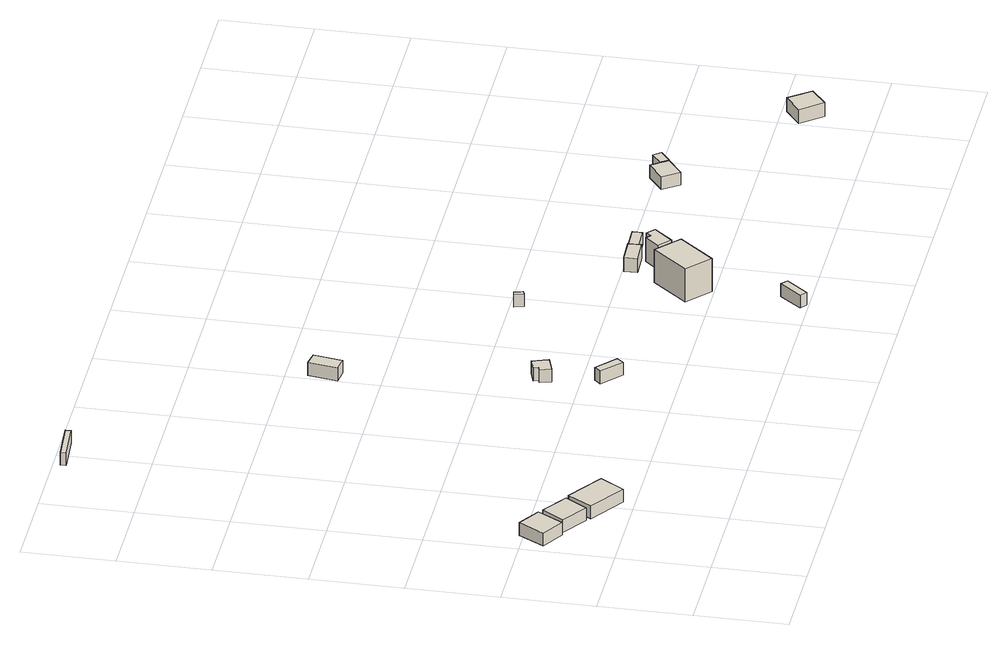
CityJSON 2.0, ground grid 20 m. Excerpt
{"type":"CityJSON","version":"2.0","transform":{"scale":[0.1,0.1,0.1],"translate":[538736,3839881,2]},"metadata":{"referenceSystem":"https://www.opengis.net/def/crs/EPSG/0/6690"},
"CityObjects":{
"building1":{"type":"Building","attributes":{"class":"3001","BuildingDetailAttribute.specifiedBuildingCoverageRate":0.6,"BuildingDetailAttribute.surveyYear":2017,"BuildingHighTideRiskAttribute.description":"1","BuildingHighTideRiskAttribute.rank":"2","BuildingHighTideRiskAttribute.depth":2.15,"BuildingIDAttribute.prefecture":"27","BuildingIDAttribute.city":"27113"},"geometry":[{"type":"Solid","lod":"1","boundaries":[[[[0,1,2,3,4]],[[3,5,6,4]],[[2,7,5,3]],[[1,8,7,2]],[[0,9,8,1]],[[4,6,9,0]],[[5,7,8,9,6]]]]}]},
"building2":{"type":"Building","attributes":{"class":"3001","BuildingDetailAttribute.specifiedBuildingCoverageRate":0.6,"BuildingDetailAttribute.surveyYear":2017,"BuildingHighTideRiskAttribute.description":"1","BuildingHighTideRiskAttribute.rank":"2","BuildingHighTideRiskAttribute.depth":2.15,"BuildingIDAttribute.prefecture":"27","BuildingIDAttribute.city":"27113"},"geometry":[{"type":"Solid","lod":"1","boundaries":[[[[10,11,12,13]],[[12,14,15,13]],[[11,16,14,12]],[[10,17,16,11]],[[13,15,17,10]],[[14,16,17,15]]]]}]},
"building3":{"type":"Building","attributes":{"class":"3001","BuildingDetailAttribute.specifiedBuildingCoverageRate":0.6,"BuildingDetailAttribute.surveyYear":2017,"BuildingHighTideRiskAttribute.description":"1","BuildingHighTideRiskAttribute.rank":"2","BuildingHighTideRiskAttribute.depth":2.12,"BuildingIDAttribute.prefecture":"27","BuildingIDAttribute.city":"27113"},"geometry":[{"type":"Solid","lod":"1","boundaries":[[[[18,19,20,21]],[[20,22,23,21]],[[19,24,22,20]],[[18,25,24,19]],[[21,23,25,18]],[[22,24,25,23]]]]}]},
"building4":{"type":"Building","attributes":{"class":"3003","BuildingDetailAttribute.specifiedBuildingCoverageRate":0.8,"BuildingDetailAttribute.surveyYear":2017,"BuildingHighTideRiskAttribute.description":"1","BuildingHighTideRiskAttribute.rank":"2","BuildingHighTideRiskAttribute.depth":1.95,"BuildingIDAttribute.prefecture":"27","BuildingIDAttribute.city":"27113"},"geometry":[{"type":"Solid","lod":"1","boundaries":[[[[26,27,28,29]],[[28,30,31,29]],[[27,32,30,28]],[[26,33,32,27]],[[29,31,33,26]],[[30,32,33,31]]]]}]},
"building5":{"type":"Building","attributes":{"class":"3003","BuildingDetailAttribute.specifiedBuildingCoverageRate":0.8,"BuildingDetailAttribute.surveyYear":2017,"BuildingHighTideRiskAttribute.description":"1","BuildingHighTideRiskAttribute.rank":"2","BuildingHighTideRiskAttribute.depth":2.12,"BuildingIDAttribute.prefecture":"27","BuildingIDAttribute.city":"27113"},"geometry":[{"type":"Solid","lod":"1","boundaries":[[[[34,35,36,37]],[[36,38,39,37]],[[35,40,38,36]],[[34,41,40,35]],[[37,39,41,34]],[[38,40,41,39]]]]}]},
"building6":{"type":"Building","attributes":{"class":"3001","BuildingDetailAttribute.specifiedBuildingCoverageRate":0.8,"BuildingDetailAttribute.surveyYear":2017,"BuildingHighTideRiskAttribute.description":"1","BuildingHighTideRiskAttribute.rank":"2","BuildingHighTideRiskAttribute.depth":1.89,"BuildingIDAttribute.prefecture":"27","BuildingIDAttribute.city":"27113"},"geometry":[{"type":"Solid","lod":"1","boundaries":[[[[42,43,44,45,46,47]],[[46,48,49,47]],[[45,50,48,46]],[[44,51,50,45]],[[43,52,51,44]],[[42,53,52,43]],[[47,49,53,42]],[[48,50,51,52,53,49]]]]}]},
"building7":{"type":"Building","attributes":{"class":"3001","measuredHeight":3.1,"BuildingDetailAttribute.specifiedBuildingCoverageRate":0.8,"BuildingDetailAttribute.surveyYear":2017,"BuildingHighTideRiskAttribute.description":"1","BuildingHighTideRiskAttribute.rank":"2","BuildingHighTideRiskAttribute.depth":2.12,"BuildingIDAttribute.prefecture":"27","BuildingIDAttribute.city":"27113"},"geometry":[{"type":"Solid","lod":"1","boundaries":[[[[54,55,56,57]],[[56,58,59,57]],[[55,60,58,56]],[[54,61,60,55]],[[57,59,61,54]],[[58,60,61,59]]]]}]},
"building8":{"type":"Building","attributes":{"class":"3001","BuildingDetailAttribute.specifiedBuildingCoverageRate":0.8,"BuildingDetailAttribute.surveyYear":2017,"BuildingHighTideRiskAttribute.description":"1","BuildingHighTideRiskAttribute.rank":"2","BuildingHighTideRiskAttribute.depth":2.75,"BuildingIDAttribute.prefecture":"27","BuildingIDAttribute.city":"27113"},"geometry":[{"type":"Solid","lod":"1","boundaries":[[[[62,63,64,65]],[[64,66,67,65]],[[63,68,66,64]],[[62,69,68,63]],[[65,67,69,62]],[[66,68,69,67]]]]}]},
"building9":{"type":"Building","attributes":{"class":"3001","BuildingDetailAttribute.specifiedBuildingCoverageRate":0.8,"BuildingDetailAttribute.surveyYear":2017,"BuildingHighTideRiskAttribute.description":"1","BuildingHighTideRiskAttribute.rank":"2","BuildingHighTideRiskAttribute.depth":2.24,"BuildingIDAttribute.prefecture":"27","BuildingIDAttribute.city":"27113"},"geometry":[{"type":"Solid","lod":"1","boundaries":[[[[70,71,72,73]],[[72,74,75,73]],[[71,76,74,72]],[[70,77,76,71]],[[73,75,77,70]],[[74,76,77,75]]]]}]},
"building10":{"type":"Building","attributes":{"class":"3001","measuredHeight":7.7,"BuildingDetailAttribute.specifiedBuildingCoverageRate":0.8,"BuildingDetailAttribute.surveyYear":2017,"BuildingHighTideRiskAttribute.description":"1","BuildingHighTideRiskAttribute.rank":"2","BuildingHighTideRiskAttribute.depth":2.62,"BuildingIDAttribute.prefecture":"27","BuildingIDAttribute.city":"27113"},"geometry":[{"type":"Solid","lod":"1","boundaries":[[[[78,79,80,81]],[[80,82,83,81]],[[79,84,82,80]],[[78,85,84,79]],[[81,83,85,78]],[[82,84,85,83]]]]}]},
"building11":{"type":"Building","attributes":{"class":"3001","measuredHeight":3.3,"BuildingDetailAttribute.specifiedBuildingCoverageRate":0.8,"BuildingDetailAttribute.surveyYear":2017,"BuildingHighTideRiskAttribute.description":"1","BuildingHighTideRiskAttribute.rank":"2","BuildingHighTideRiskAttribute.depth":2.39,"BuildingIDAttribute.prefecture":"27","BuildingIDAttribute.city":"27113"},"geometry":[{"type":"Solid","lod":"1","boundaries":[[[[86,87,88,89,90]],[[89,91,92,90]],[[88,93,91,89]],[[87,94,93,88]],[[86,95,94,87]],[[90,92,95,86]],[[91,93,94,95,92]]]]}]},
"building12":{"type":"Building","attributes":{"class":"3001","measuredHeight":5.6,"BuildingDetailAttribute.specifiedBuildingCoverageRate":0.8,"BuildingDetailAttribute.surveyYear":2017,"BuildingHighTideRiskAttribute.description":"1","BuildingHighTideRiskAttribute.rank":"2","BuildingHighTideRiskAttribute.depth":2.39,"BuildingIDAttribute.prefecture":"27","BuildingIDAttribute.city":"27113"},"geometry":[{"type":"Solid","lod":"1","boundaries":[[[[96,97,98,99,100,101]],[[100,102,103,101]],[[99,104,102,100]],[[98,105,104,99]],[[97,106,105,98]],[[96,107,106,97]],[[101,103,107,96]],[[102,104,105,106,107,103]]]]}]},
"building13":{"type":"Building","attributes":{"class":"3001","BuildingDetailAttribute.specifiedBuildingCoverageRate":0.8,"BuildingDetailAttribute.surveyYear":2017,"BuildingHighTideRiskAttribute.description":"1","BuildingHighTideRiskAttribute.rank":"2","BuildingHighTideRiskAttribute.depth":2.39,"BuildingIDAttribute.prefecture":"27","BuildingIDAttribute.city":"27113"},"geometry":[{"type":"Solid","lod":"1","boundaries":[[[[108,109,110,111]],[[110,112,113,111]],[[109,114,112,110]],[[108,115,114,109]],[[111,113,115,108]],[[112,114,115,113]]]]}]},
"building14":{"type":"Building","attributes":{"class":"3001","BuildingDetailAttribute.specifiedBuildingCoverageRate":0.8,"BuildingDetailAttribute.surveyYear":2017,"BuildingHighTideRiskAttribute.description":"1","BuildingHighTideRiskAttribute.rank":"3","BuildingHighTideRiskAttribute.depth":3.38,"BuildingIDAttribute.prefecture":"27","BuildingIDAttribute.city":"27113"},"geometry":[{"type":"Solid","lod":"1","boundaries":[[[[116,117,118,119,120]],[[119,121,122,120]],[[118,123,121,119]],[[117,124,123,118]],[[116,125,124,117]],[[120,122,125,116]],[[121,123,124,125,122]]]]}]},
"building15":{"type":"Building","attributes":{"class":"3001","BuildingDetailAttribute.specifiedBuildingCoverageRate":0.8,"BuildingDetailAttribute.surveyYear":2017,"BuildingHighTideRiskAttribute.description":"1","BuildingHighTideRiskAttribute.rank":"3","BuildingHighTideRiskAttribute.depth":3.29,"BuildingIDAttribute.prefecture":"27","BuildingIDAttribute.city":"27113"},"geometry":[{"type":"Solid","lod":"1","boundaries":[[[[126,127,128,129]],[[128,130,131,129]],[[127,132,130,128]],[[126,133,132,127]],[[129,131,133,126]],[[130,132,133,131]]]]}]},
"building16":{"type":"Building","attributes":{"class":"3001","measuredHeight":3.3,"BuildingDetailAttribute.specifiedBuildingCoverageRate":0.8,"BuildingDetailAttribute.surveyYear":2017,"BuildingHighTideRiskAttribute.description":"1","BuildingHighTideRiskAttribute.rank":"3","BuildingHighTideRiskAttribute.depth":3.42,"BuildingIDAttribute.prefecture":"27","BuildingIDAttribute.city":"27113"},"geometry":[{"type":"Solid","lod":"1","boundaries":[[[[134,135,136,137]],[[136,138,139,137]],[[135,140,138,136]],[[134,141,140,135]],[[137,139,141,134]],[[138,140,141,139]]]]}]}
},
"vertices":[
[39,406,12],[89,376,12],[55,320,12],[5,350,12],[38,406,12],[5,350,42],[38,406,42],[55,320,42],[89,376,42],[39,406,42],
[65,321,12],[98,369,12],[155,331,12],[123,283,12],[155,331,42],[123,283,42],[98,369,42],[65,321,42],
[131,275,12],[166,328,12],[246,275,12],[211,222,12],[246,275,42],[211,222,42],[166,328,42],[131,275,42],
[123,1377,25],[214,1384,25],[216,1372,25],[124,1365,25],[216,1372,55],[124,1365,55],[214,1384,55],[123,1377,55],
[672,357,13],[685,371,13],[729,332,13],[716,317,13],[729,332,43],[716,317,43],[685,371,43],[672,357,43],
[652,480,14],[661,483,14],[657,494,14],[685,503,14],[697,468,14],[660,456,14],[697,468,44],[660,456,44],[685,503,44],[657,494,44],[661,483,44],[652,480,44],
[568,884,23],[579,948,23],[612,943,23],[601,879,23],[612,943,53],[601,879,53],[579,948,53],[568,884,53],
[1065,15,4],[1105,63,4],[1119,51,4],[1080,4,4],[1119,51,34],[1080,4,34],[1105,63,34],[1065,15,34],
[946,588,13],[956,590,13],[961,571,13],[952,568,13],[961,571,43],[952,568,43],[956,590,43],[946,588,43],
[1039,249,8],[1106,326,8],[1158,280,8],[1091,203,8],[1158,280,86],[1091,203,86],[1106,326,86],[1039,249,86],
[1193,368,10],[1135,366,10],[1134,395,10],[1192,397,10],[1193,375,10],[1192,397,43],[1193,375,43],[1134,395,43],[1135,366,43],[1193,368,43],
[1158,329,9],[1185,359,9],[1195,350,9],[1205,361,9],[1222,346,9],[1185,305,9],[1222,346,65],[1185,305,65],[1205,361,65],[1195,350,65],[1185,359,65],[1158,329,65],
[1248,399,9],[1249,377,9],[1193,375,9],[1192,397,9],[1193,375,39],[1192,397,39],[1249,377,39],[1248,399,39],
[1515,348,2],[1489,383,2],[1532,416,2],[1546,397,2],[1558,380,2],[1546,397,32],[1558,380,32],[1532,416,32],[1489,383,32],[1515,348,32],
[1573,417,3],[1586,401,3],[1558,380,3],[1546,397,3],[1558,380,33],[1546,397,33],[1586,401,33],[1573,417,33],
[1806,157,1],[1850,190,1],[1886,143,1],[1844,110,1],[1886,143,34],[1844,110,34],[1850,190,34],[1806,157,34]
]}
